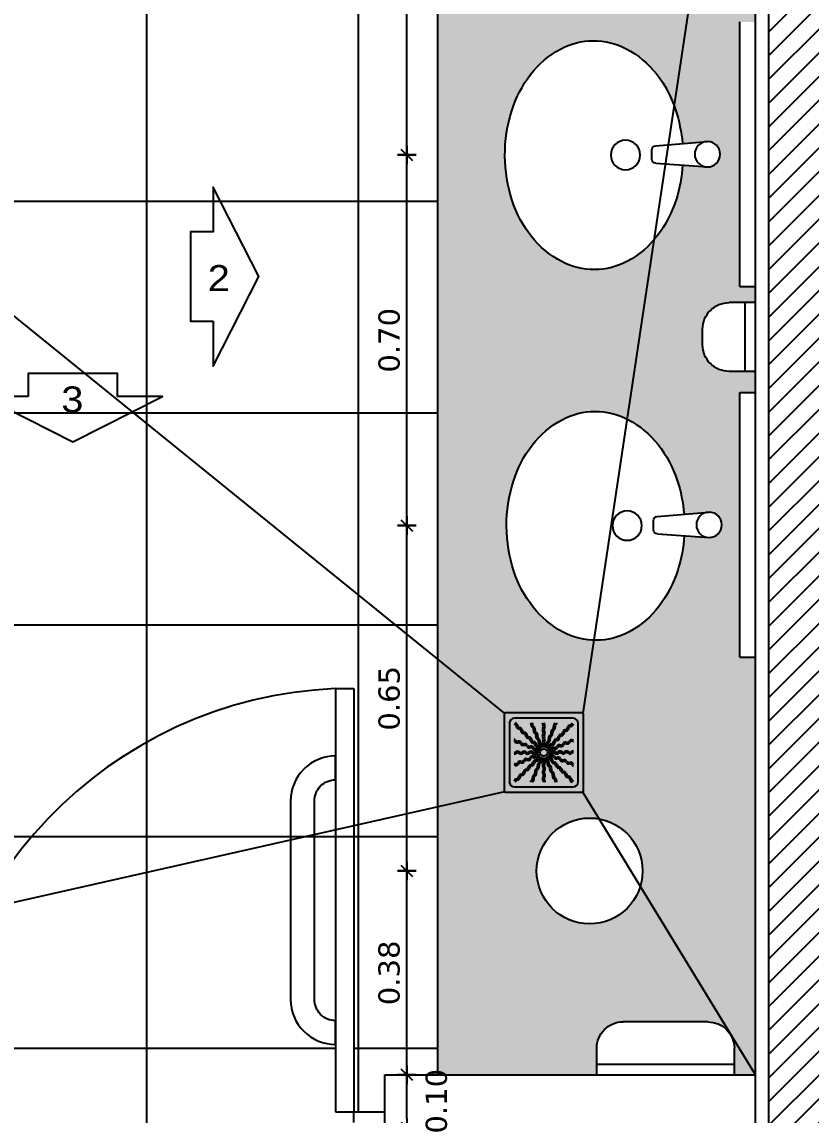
# Model space of a CAD drawing. Extents: x -36 to 357, y 137 to 237.
# Drawn here: x 10.324 to 11.814, y 209.044 to 211.108 of the extents above; entities that cross this region are included whole.
import ezdxf

# ---------------------------------------------------------------- set-up
doc = ezdxf.new("R2010")
doc.units = 0
doc.header["$LTSCALE"] = 0.01
doc.linetypes.add('CONTINU', pattern=[0])
doc.layers.get('0').update_dxf_attribs({"linetype": 'CONTINUOUS'})
doc.layers.get('DEFPOINTS').update_dxf_attribs({"linetype": 'CONTINUOUS'})
for name, color, linetype in [('01', 1, 'CONTINUOUS'), ('252', 252, 'CONTINUOUS'), ('A-ALV', 6, 'CONTINUOUS'), ('A-BARRA', 2, 'CONTINUOUS'), ('A-PAREDE', 5, 'CONTINUOUS'), ('AR-DIV', 3, 'CONTINUOUS'), ('ARQ-BNC-VISTA', 1, 'CONTINUOUS'), ('ARQ-CTA-1_025', 1, 'CONTINUOUS'), ('ARQ-EQP-VISTA', 1, 'CONTINUOUS'), ('ARQ-SMB-1_025', 1, 'CONTINUOUS'), ('ARQ_HAT', 8, 'CONTINUOUS'), ('PAG', 1, 'CONTINUOUS')]:
    doc.layers.add(name, color=color, linetype=linetype)
doc.styles.add('A26', font='arial.ttf', dxfattribs={"height": 0.26})
doc.styles.add('FNDE Texto Cota 0025', font='verdana.ttf', dxfattribs={"height": 0.04})
doc.dimstyles.new('FNDE 1-0025', dxfattribs={"dimscale": 5, "dimtxt": 0.04, "dimasz": 0.0035, "dimexe": 0.15, "dimexo": 0.15, "dimgap": 0.0025, "dimtad": 1, "dimzin": 1, "dimdsep": 46, "dimtxsty": 'FNDE Texto Cota 0025', "dimblk": 'tic', "dimcen": 0.015, "dimdle": 0.15, "dimse1": 1, "dimse2": 1, "dimclrd": 251, "dimclre": 251, "dimclrt": 256, "dimaunit": 1, "dimadec": 3, "dimazin": 0, "dimtfac": 1, "dimtix": 1, "dimtmove": 2, "dimatfit": 3, "dimfxl": 0.15, "dimtvp": 1, "dimtolj": 1, "dimtzin": 0, "dimarcsym": 0})

# ---------------------------------------------------------------- blocks, each defined once
blk = doc.blocks.new('P-LAV1')
at = {"layer": '01', "color": 1}
for p, q in [((-0.0204, -0.1806), (-0.0297, -0.0585)), ((0.021, -0.1806), (0.0303, -0.0585)), ((-0.0104, -0.1898), (0.011, -0.1898))]:
    blk.add_line(p, q, dxfattribs=at)
blk.add_lwpolyline([(-0.0252, -0.1173, 0.059992), (-0.1066, -0.1331, 0.087531), (-0.1914, -0.1779, 0.105501), (-0.2512, -0.2489, 0.123031), (-0.2706, -0.3264, 0.123031), (-0.2512, -0.4039, 0.105501), (-0.1914, -0.4749, 0.087531), (-0.1066, -0.5197, 0.07802), (-0.0004, -0.5364, 0.07802), (0.1058, -0.5197, 0.087531), (0.1907, -0.4749, 0.105501), (0.2505, -0.4039, 0.123031), (0.2698, -0.3264, 0.123031), (0.2505, -0.2489, 0.105501), (0.1907, -0.1779, 0.087531), (0.1058, -0.1331, 0.059024), (0.0258, -0.1174, 0.07802)], format="xyb", dxfattribs=at)
for centre, radius in [((0.0003, -0.0585), 0.03), ((-0.0004, -0.2519), 0.0347)]:
    blk.add_circle(centre, radius, dxfattribs=at)
for centre, start, end in [((-0.0104, -0.1798), 184.3536, 270), ((0.011, -0.1798), 270, 355.6464)]:
    blk.add_arc(centre, 0.01, start, end, dxfattribs=at)
blk = doc.blocks.new('tic')
at = {"color": 251}
for p, q in [((-1, 0), (1, 0)), ((0, -1), (0, 1))]:
    blk.add_line(p, q, dxfattribs=at)
blk.add_line((-0.6, -0.6), (0.6, 0.6))
blk = doc.blocks.new('*D341')
at = {"layer": 'ARQ-CTA-1_025', "color": 251, "lineweight": -2}
blk.add_line((10.1684, 208.8153), (10.9334, 208.8153), dxfattribs=at)
at = {"layer": 'DEFPOINTS', "color": 0}
for p in [(10.1509, 209.0921), (10.9509, 209.0921), (10.9509, 208.8153)]:
    blk.add_point(p, dxfattribs=at)
at = {"layer": 'ARQ-CTA-1_025', "color": 251, "lineweight": -2, "xscale": 0.0175, "yscale": 0.0175, "zscale": 0.0175, "rotation": 180}
blk.add_blockref('tic', (10.1509, 208.8153), dxfattribs=at)
at = {"layer": 'ARQ-CTA-1_025', "color": 251, "lineweight": -2, "xscale": 0.0175, "yscale": 0.0175, "zscale": 0.0175}
blk.add_blockref('tic', (10.9509, 208.8153), dxfattribs=at)
at = {"layer": 'ARQ-CTA-1_025', "insert": (10.5509, 208.8487), "char_height": 0.04, "attachment_point": 5, "style": 'FNDE Texto Cota 0025'}
blk.add_mtext('\\A1;0.80', dxfattribs=at)
blk = doc.blocks.new('*D342')
at = {"layer": 'ARQ-CTA-1_025', "color": 251, "lineweight": -2}
for p, q in [((10.9334, 208.8153), (10.9159, 208.8153)), ((10.9509, 208.8153), (11.0095, 208.8153)), ((11.027, 208.8153), (11.0445, 208.8153))]:
    blk.add_line(p, q, dxfattribs=at)
at = {"layer": 'DEFPOINTS', "color": 0}
for p in [(10.9509, 209.0921), (11.0095, 209.0921), (11.0095, 208.8153)]:
    blk.add_point(p, dxfattribs=at)
at = {"layer": 'ARQ-CTA-1_025', "color": 251, "lineweight": -2, "xscale": 0.0175, "yscale": 0.0175, "zscale": 0.0175}
blk.add_blockref('tic', (10.9509, 208.8153), dxfattribs=at)
at = {"layer": 'ARQ-CTA-1_025', "color": 251, "lineweight": -2, "xscale": 0.0175, "yscale": 0.0175, "zscale": 0.0175, "rotation": 180}
blk.add_blockref('tic', (11.0095, 208.8153), dxfattribs=at)
at = {"layer": 'ARQ-CTA-1_025', "insert": (10.9802, 208.8486), "char_height": 0.04, "attachment_point": 5, "style": 'FNDE Texto Cota 0025'}
blk.add_mtext('\\A1;0.06', dxfattribs=at)
blk = doc.blocks.new('*D343')
at = {"layer": 'ARQ-CTA-1_025', "color": 251, "lineweight": -2}
blk.add_line((11.027, 208.8153), (11.692, 208.8153), dxfattribs=at)
at = {"layer": 'DEFPOINTS', "color": 0}
for p in [(11.0095, 209.0921), (11.7095, 209.0921), (11.7095, 208.8153)]:
    blk.add_point(p, dxfattribs=at)
at = {"layer": 'ARQ-CTA-1_025', "color": 251, "lineweight": -2, "xscale": 0.0175, "yscale": 0.0175, "zscale": 0.0175, "rotation": 180}
blk.add_blockref('tic', (11.0095, 208.8153), dxfattribs=at)
at = {"layer": 'ARQ-CTA-1_025', "color": 251, "lineweight": -2, "xscale": 0.0175, "yscale": 0.0175, "zscale": 0.0175}
blk.add_blockref('tic', (11.7095, 208.8153), dxfattribs=at)
at = {"layer": 'ARQ-CTA-1_025', "insert": (11.3595, 208.8486), "char_height": 0.04, "attachment_point": 5, "style": 'FNDE Texto Cota 0025'}
blk.add_mtext('\\A1;0.70', dxfattribs=at)
blk = doc.blocks.new('*D347')
at = {"layer": 'ARQ-CTA-1_025', "color": 251, "lineweight": -2}
blk.add_line((11.0512, 209.1374), (11.0512, 209.4873), dxfattribs=at)
at = {"layer": 'DEFPOINTS', "color": 0}
for p in [(10.9679, 209.5048), (11.0512, 209.5048), (11.2811, 209.1199)]:
    blk.add_point(p, dxfattribs=at)
at = {"layer": 'ARQ-CTA-1_025', "color": 251, "lineweight": -2, "xscale": 0.0175, "yscale": 0.0175, "zscale": 0.0175}
for p, rotation in [((11.0512, 209.5048), 90), ((11.0512, 209.1199), 270)]:
    blk.add_blockref('tic', p, dxfattribs=dict(at, rotation=rotation))
at = {"layer": 'ARQ-CTA-1_025', "insert": (11.0178, 209.3123), "char_height": 0.04, "attachment_point": 5, "rotation": 90, "style": 'FNDE Texto Cota 0025'}
blk.add_mtext('\\A1;0.38', dxfattribs=at)
blk = doc.blocks.new('*D348')
at = {"layer": 'ARQ-CTA-1_025', "color": 251, "lineweight": -2}
blk.add_line((11.0512, 209.5223), (11.0512, 210.1396), dxfattribs=at)
at = {"layer": 'DEFPOINTS', "color": 0}
for p in [(11.0387, 210.1571), (11.0512, 210.1571), (10.9679, 209.5048)]:
    blk.add_point(p, dxfattribs=at)
at = {"layer": 'ARQ-CTA-1_025', "color": 251, "lineweight": -2, "xscale": 0.0175, "yscale": 0.0175, "zscale": 0.0175}
for p, rotation in [((11.0512, 210.1571), 90), ((11.0512, 209.5048), 270)]:
    blk.add_blockref('tic', p, dxfattribs=dict(at, rotation=rotation))
at = {"layer": 'ARQ-CTA-1_025', "insert": (11.0179, 209.8309), "char_height": 0.04, "attachment_point": 5, "rotation": 90, "style": 'FNDE Texto Cota 0025'}
blk.add_mtext('\\A1;0.65', dxfattribs=at)
blk = doc.blocks.new('*D349')
at = {"layer": 'ARQ-CTA-1_025', "color": 251, "lineweight": -2}
blk.add_line((11.0512, 210.1746), (11.0512, 210.8396), dxfattribs=at)
at = {"layer": 'DEFPOINTS', "color": 0}
for p in [(11.0356, 210.8571), (11.0512, 210.8571), (11.0387, 210.1571)]:
    blk.add_point(p, dxfattribs=at)
at = {"layer": 'ARQ-CTA-1_025', "color": 251, "lineweight": -2, "xscale": 0.0175, "yscale": 0.0175, "zscale": 0.0175}
for p, rotation in [((11.0512, 210.8571), 90), ((11.0512, 210.1571), 270)]:
    blk.add_blockref('tic', p, dxfattribs=dict(at, rotation=rotation))
at = {"layer": 'ARQ-CTA-1_025', "insert": (11.0179, 210.5071), "char_height": 0.04, "attachment_point": 5, "rotation": 90, "style": 'FNDE Texto Cota 0025'}
blk.add_mtext('\\A1;0.70', dxfattribs=at)
blk = doc.blocks.new('*D350')
at = {"layer": 'ARQ-CTA-1_025', "color": 251, "lineweight": -2}
blk.add_line((11.0512, 210.8746), (11.0512, 211.5396), dxfattribs=at)
at = {"layer": 'DEFPOINTS', "color": 0}
for p in [(11.0325, 211.5571), (11.0512, 211.5571), (11.0356, 210.8571)]:
    blk.add_point(p, dxfattribs=at)
at = {"layer": 'ARQ-CTA-1_025', "color": 251, "lineweight": -2, "xscale": 0.0175, "yscale": 0.0175, "zscale": 0.0175}
for p, rotation in [((11.0512, 211.5571), 90), ((11.0512, 210.8571), 270)]:
    blk.add_blockref('tic', p, dxfattribs=dict(at, rotation=rotation))
at = {"layer": 'ARQ-CTA-1_025', "insert": (11.0179, 211.2071), "char_height": 0.04, "attachment_point": 5, "rotation": 90, "style": 'FNDE Texto Cota 0025'}
blk.add_mtext('\\A1;0.70', dxfattribs=at)
blk = doc.blocks.new('*D352')
at = {"layer": 'ARQ-CTA-1_025', "color": 251, "lineweight": -2}
blk.add_line((11.0512, 209.0374), (11.0512, 209.1024), dxfattribs=at)
at = {"layer": 'DEFPOINTS', "color": 0}
for p in [(11.0512, 209.1199), (11.1524, 209.1199), (11.0463, 209.0199)]:
    blk.add_point(p, dxfattribs=at)
at = {"layer": 'ARQ-CTA-1_025', "color": 251, "lineweight": -2, "xscale": 0.0175, "yscale": 0.0175, "zscale": 0.0175}
for p, rotation in [((11.0512, 209.1199), 90), ((11.0512, 209.0199), 270)]:
    blk.add_blockref('tic', p, dxfattribs=dict(at, rotation=rotation))
at = {"layer": 'ARQ-CTA-1_025', "insert": (11.1071, 209.0699), "char_height": 0.04, "attachment_point": 5, "rotation": 90, "style": 'FNDE Texto Cota 0025'}
blk.add_mtext('\\A1;0.10', dxfattribs=at)
blk = doc.blocks.new('A$C7D9E6F90')
at = {"color": 1, "linetype": 'CONTINU'}
for p, q in [((0, 0.1), (0.26, 0.1)), ((0, 0.1), (0, 0.05)), ((0.26, 0.1), (0.26, 0.05)), ((0.21, 0), (0.05, 0))]:
    blk.add_line(p, q, dxfattribs=at)
for centre, start, end in [((0.05, 0.05), 180, 270.042), ((0.21, 0.05), 270, 0)]:
    blk.add_arc(centre, 0.05, start, end, dxfattribs=at)
at = {"layer": 'ARQ_HAT'}
blk.add_line((0, 0.08), (0.26, 0.08), dxfattribs=at)
blk = doc.blocks.new('A$C7E2A7DB0')
at = {"color": 1, "linetype": 'CONTINU'}
for p, q in [((0, 0.1), (0.13, 0.1)), ((0, 0.1), (0, 0.05)), ((0.13, 0.1), (0.13, 0.05))]:
    blk.add_line(p, q, dxfattribs=at)
for centre, start, end in [((0.05, 0.05), 180, 270.042), ((0.08, 0.05), 269.958, 0)]:
    blk.add_arc(centre, 0.05, start, end, dxfattribs=at)
at = {"layer": '01', "ltscale": 10}
blk.add_line((0.05, 0), (0.08, 0), dxfattribs=at)
at = {"layer": 'ARQ_HAT'}
blk.add_line((0, 0.08), (0.13, 0.08), dxfattribs=at)
blk = doc.blocks.new('A$C29B145EC')
at = {"layer": '01', "color": 251, "ltscale": 10}
for p, q in [((0, 0.6883), (0, 0.0117)), ((0.6883, 0.7), (0.0117, 0.7)), ((0.7, 0.0117), (0.7, 0.6883)), ((0.0467, 0.6067), (0.0467, 0.0933)), ((0.6067, 0.6533), (0.0933, 0.6533)), ((0.6533, 0.0933), (0.6533, 0.6067)), ((0.3228, 0.3929), (0.3117, 0.3833)), ((0.3413, 0.4), (0.3274, 0.3954)), ((0.3611, 0.3995), (0.3465, 0.4006)), ((0.3792, 0.3915), (0.3661, 0.3981)), ((0.3929, 0.3772), (0.3833, 0.3883)), ((0.3005, 0.3611), (0.2994, 0.3465)), ((0.3, 0.3413), (0.3046, 0.3274)), ((0.3085, 0.3792), (0.3019, 0.3661)), ((0.3071, 0.3228), (0.3167, 0.3117)), ((0.3208, 0.3085), (0.3339, 0.3019)), ((0.3389, 0.3005), (0.3535, 0.2994)), ((0.3587, 0.3), (0.3726, 0.3046)), ((0.3772, 0.3071), (0.3883, 0.3167)), ((0.3915, 0.3208), (0.3981, 0.3339)), ((0.4, 0.3587), (0.3954, 0.3726)), ((0.3995, 0.3389), (0.4006, 0.3535)), ((0.0117, 0), (0.6883, 0)), ((0.0933, 0.0467), (0.6067, 0.0467))]:
    blk.add_line(p, q, dxfattribs=at)
blk.add_circle((0.35, 0.35), 0.0321, dxfattribs=at)
for centre, radius, start, end in [((0.0117, 0.6883), 0.0117, 90, 180), ((0.6883, 0.6883), 0.0117, 0, 90), ((0.0933, 0.6067), 0.0467, 90, 180), ((0.1003, 0.5997), 0.0117, 178.15805, 180), ((0.0842, 0.576), 0.0245, 45, 79.44028), ((0.1017, 0.6349), 0.0245, 259.28678, 261.81216), ((0.0947, 0.5865), 0.0245, 45, 81.81216), ((0.0842, 0.576), 0.0245, 8.18784, 45), ((0.1326, 0.5832), 0.0245, 188.18784, 225), ((0.0947, 0.5865), 0.0245, 8.18784, 45), ((0.1431, 0.5936), 0.0245, 188.18784, 225), ((0.2609, 0.5946), 0.0245, 165.68784, 202.5), ((0.2134, 0.6065), 0.0245, 345.68784, 11.38853), ((0.2609, 0.5946), 0.0245, 202.5, 239.31216), ((0.2746, 0.6003), 0.0245, 165.68784, 202.5), ((0.2271, 0.6122), 0.0245, 345.68784, 358.02046), ((0.2746, 0.6003), 0.0245, 202.5, 239.31216), ((0.2496, 0.5582), 0.0245, 22.5, 59.31216), ((0.3613, 0.6101), 0.0245, 177.07178, 216.81216), ((0.3221, 0.5807), 0.0245, 0, 36.81216), ((0.3221, 0.5807), 0.0245, 323.18784, 0), ((0.3761, 0.6101), 0.0245, 177.07178, 216.81216), ((0.3369, 0.5807), 0.0245, 0, 36.81216), ((0.3369, 0.5807), 0.0245, 323.18784, 0), ((0.4125, 0.5739), 0.0245, 337.5, 14.31216), ((0.4599, 0.586), 0.0245, 157.5, 194.31216), ((0.4599, 0.586), 0.0245, 120.68784, 157.5), ((0.4348, 0.628), 0.0245, 300.68784, 317.20212), ((0.4737, 0.5803), 0.0245, 157.5, 194.31216), ((0.4737, 0.5803), 0.0245, 120.68784, 157.5), ((0.4485, 0.6223), 0.0245, 300.68784, 333.42235), ((0.5832, 0.5674), 0.0245, 135, 171.81216), ((0.5832, 0.5674), 0.0245, 98.18784, 135), ((0.5936, 0.5569), 0.0245, 98.18784, 135), ((0.576, 0.6158), 0.0245, 278.18784, 315), ((0.5865, 0.6053), 0.0245, 278.18784, 315), ((0.576, 0.6158), 0.0245, 315, 349.44028), ((0.5865, 0.6053), 0.0245, 315, 351.81216), ((0.6067, 0.6067), 0.0467, 0, 90), ((0.1326, 0.5832), 0.0245, 225, 261.81216), ((0.1431, 0.5936), 0.0245, 225, 261.81216), ((0.1256, 0.5347), 0.0245, 45, 81.81216), ((0.1361, 0.5452), 0.0245, 45, 81.81216), ((0.1256, 0.5347), 0.0245, 8.18784, 45), ((0.1741, 0.5419), 0.0245, 188.18784, 225), ((0.1361, 0.5452), 0.0245, 8.18784, 45), ((0.1741, 0.5419), 0.0245, 225, 261.81216), ((0.1846, 0.5524), 0.0245, 188.18784, 225), ((0.1846, 0.5524), 0.0245, 225, 261.81216), ((0.1671, 0.4934), 0.0245, 45, 81.81216), ((0.1776, 0.5039), 0.0245, 45, 81.81216), ((0.1671, 0.4934), 0.0245, 8.18784, 45), ((0.2155, 0.5006), 0.0245, 188.18784, 225), ((0.1776, 0.5039), 0.0245, 8.18784, 45), ((0.2155, 0.5006), 0.0245, 225, 261.81216), ((0.226, 0.5111), 0.0245, 188.18784, 225), ((0.226, 0.5111), 0.0245, 225, 261.81216), ((0.219, 0.4626), 0.0245, 45, 81.81216), ((0.2359, 0.5525), 0.0245, 22.5, 59.31216), ((0.2359, 0.5525), 0.0245, 345.68784, 22.5), ((0.2834, 0.5406), 0.0245, 165.68784, 202.5), ((0.2834, 0.5406), 0.0245, 202.5, 239.31216), ((0.2584, 0.4985), 0.0245, 22.5, 59.31216), ((0.2496, 0.5582), 0.0245, 345.68784, 22.5), ((0.2971, 0.5463), 0.0245, 165.68784, 202.5), ((0.2971, 0.5463), 0.0245, 202.5, 239.31216), ((0.2584, 0.4985), 0.0245, 345.68784, 22.5), ((0.3059, 0.4866), 0.0245, 165.68784, 202.5), ((0.2721, 0.5042), 0.0245, 22.5, 59.31216), ((0.2721, 0.5042), 0.0245, 345.68784, 22.5), ((0.3196, 0.4923), 0.0245, 165.68784, 202.5), ((0.3196, 0.4923), 0.0245, 202.5, 239.31216), ((0.3614, 0.5516), 0.0245, 143.18784, 180), ((0.3614, 0.5516), 0.0245, 180, 216.81216), ((0.3615, 0.4931), 0.0245, 143.18784, 180), ((0.3615, 0.4931), 0.0245, 180, 216.81216), ((0.3222, 0.5222), 0.0245, 0, 36.81216), ((0.3222, 0.5222), 0.0245, 323.18784, 0), ((0.3762, 0.5516), 0.0245, 143.18784, 180), ((0.3762, 0.5516), 0.0245, 180, 216.81216), ((0.3764, 0.4931), 0.0245, 143.18784, 180), ((0.3764, 0.4931), 0.0245, 180, 216.81216), ((0.337, 0.5222), 0.0245, 0, 36.81216), ((0.337, 0.5222), 0.0245, 323.18784, 0), ((0.4154, 0.4778), 0.0245, 157.5, 194.31216), ((0.4154, 0.4778), 0.0245, 120.68784, 157.5), ((0.3902, 0.5198), 0.0245, 300.68784, 337.5), ((0.4291, 0.4721), 0.0245, 120.68784, 157.5), ((0.3902, 0.5198), 0.0245, 337.5, 14.31216), ((0.4377, 0.5319), 0.0245, 157.5, 194.31216), ((0.4377, 0.5319), 0.0245, 120.68784, 157.5), ((0.4039, 0.5141), 0.0245, 300.68784, 337.5), ((0.4125, 0.5739), 0.0245, 300.68784, 337.5), ((0.4039, 0.5141), 0.0245, 337.5, 14.31216), ((0.4514, 0.5262), 0.0245, 157.5, 194.31216), ((0.4514, 0.5262), 0.0245, 120.68784, 157.5), ((0.4262, 0.5682), 0.0245, 300.68784, 337.5), ((0.4262, 0.5682), 0.0245, 337.5, 14.31216), ((0.4521, 0.4915), 0.0245, 315, 351.81216), ((0.5006, 0.4845), 0.0245, 135, 171.81216), ((0.5006, 0.4845), 0.0245, 98.18784, 135), ((0.5111, 0.474), 0.0245, 135, 171.81216), ((0.5111, 0.474), 0.0245, 98.18784, 135), ((0.4934, 0.5329), 0.0245, 278.18784, 315), ((0.5039, 0.5224), 0.0245, 278.18784, 315), ((0.4934, 0.5329), 0.0245, 315, 351.81216), ((0.5419, 0.5259), 0.0245, 135, 171.81216), ((0.5039, 0.5224), 0.0245, 315, 351.81216), ((0.5419, 0.5259), 0.0245, 98.18784, 135), ((0.5524, 0.5154), 0.0245, 135, 171.81216), ((0.5524, 0.5154), 0.0245, 98.18784, 135), ((0.5347, 0.5744), 0.0245, 278.18784, 315), ((0.5452, 0.5639), 0.0245, 278.18784, 315), ((0.5347, 0.5744), 0.0245, 315, 351.81216), ((0.5452, 0.5639), 0.0245, 315, 351.81216), ((0.5936, 0.5569), 0.0245, 135, 171.81216), ((0.0777, 0.4485), 0.0245, 30.68784, 63.42235), ((0.072, 0.4348), 0.0245, 30.68784, 47.20212), ((0.114, 0.4599), 0.0245, 210.68784, 247.5), ((0.1197, 0.4737), 0.0245, 210.68784, 247.5), ((0.114, 0.4599), 0.0245, 247.5, 284.31216), ((0.1197, 0.4737), 0.0245, 247.5, 284.31216), ((0.1261, 0.4125), 0.0245, 67.5, 104.31216), ((0.1318, 0.4262), 0.0245, 67.5, 104.31216), ((0.1261, 0.4125), 0.0245, 30.68784, 67.5), ((0.1318, 0.4262), 0.0245, 30.68784, 67.5), ((0.1681, 0.4377), 0.0245, 210.68784, 247.5), ((0.1738, 0.4514), 0.0245, 210.68784, 247.5), ((0.1681, 0.4377), 0.0245, 247.5, 284.31216), ((0.1738, 0.4514), 0.0245, 247.5, 284.31216), ((0.1802, 0.3902), 0.0245, 67.5, 104.31216), ((0.1859, 0.4039), 0.0245, 67.5, 104.31216), ((0.1802, 0.3902), 0.0245, 30.68784, 67.5), ((0.1859, 0.4039), 0.0245, 30.68784, 67.5), ((0.2222, 0.4154), 0.0245, 210.68784, 247.5), ((0.2279, 0.4291), 0.0245, 210.68784, 247.5), ((0.2085, 0.4521), 0.0245, 45, 81.81216), ((0.2222, 0.4154), 0.0245, 247.5, 284.31216), ((0.2279, 0.4291), 0.0245, 247.5, 284.31216), ((0.2085, 0.4521), 0.0245, 8.18784, 45), ((0.2343, 0.368), 0.0245, 67.5, 104.31216), ((0.257, 0.4593), 0.0245, 188.18784, 225), ((0.24, 0.3817), 0.0245, 67.5, 104.31216), ((0.219, 0.4626), 0.0245, 8.18784, 45), ((0.257, 0.4593), 0.0245, 225, 261.81216), ((0.2675, 0.4698), 0.0245, 188.18784, 225), ((0.2343, 0.368), 0.0245, 30.68784, 67.5), ((0.24, 0.3817), 0.0245, 30.68784, 67.5), ((0.2675, 0.4698), 0.0245, 225, 261.81216), ((0.25, 0.4109), 0.0245, 45, 81.81216), ((0.282, 0.4068), 0.0245, 210.68784, 247.5), ((0.2605, 0.4214), 0.0245, 45, 81.81216), ((0.25, 0.4109), 0.0245, 8.18784, 45), ((0.2984, 0.418), 0.0245, 188.18784, 225), ((0.2605, 0.4214), 0.0245, 8.18784, 45), ((0.2984, 0.418), 0.0245, 225, 261.81216), ((0.3059, 0.4866), 0.0245, 202.5, 239.31216), ((0.3089, 0.4285), 0.0245, 188.18784, 225), ((0.3089, 0.4285), 0.0245, 225, 261.81216), ((0.2809, 0.4445), 0.0245, 22.5, 59.31216), ((0.2915, 0.3696), 0.0245, 45, 81.81216), ((0.2809, 0.4445), 0.0245, 345.68784, 22.5), ((0.3284, 0.4326), 0.0245, 165.68784, 202.5), ((0.3019, 0.3801), 0.0245, 45, 81.81216), ((0.3284, 0.4326), 0.0245, 202.5, 239.31216), ((0.2946, 0.4502), 0.0245, 22.5, 59.31216), ((0.2915, 0.3696), 0.0245, 34.11599, 45), ((0.3034, 0.3905), 0.0245, 22.5, 59.31216), ((0.2946, 0.4502), 0.0245, 345.68784, 22.5), ((0.3421, 0.4383), 0.0245, 165.68784, 202.5), ((0.3019, 0.3801), 0.0245, 31.47071, 45), ((0.3421, 0.4383), 0.0245, 202.5, 239.31216), ((0.3034, 0.3905), 0.0245, 11.61599, 22.5), ((0.3171, 0.3962), 0.0245, 22.5, 59.31216), ((0.3616, 0.4346), 0.0245, 143.18784, 180), ((0.3616, 0.4346), 0.0245, 180, 216.81216), ((0.3171, 0.3962), 0.0245, 8.97071, 22.5), ((0.3223, 0.4637), 0.0245, 0, 36.81216), ((0.3223, 0.4637), 0.0245, 323.18784, 0), ((0.3225, 0.4053), 0.0245, 0, 36.81216), ((0.3225, 0.4053), 0.0245, 349.11599, 0), ((0.3765, 0.4346), 0.0245, 143.18784, 180), ((0.3765, 0.4346), 0.0245, 180, 216.81216), ((0.3372, 0.4637), 0.0245, 0, 36.81216), ((0.3372, 0.4637), 0.0245, 323.18784, 0), ((0.3373, 0.4053), 0.0245, 0, 36.81216), ((0.3373, 0.4053), 0.0245, 346.47071, 0), ((0.3457, 0.4116), 0.0245, 326.61599, 337.5), ((0.3457, 0.4116), 0.0245, 337.5, 14.31216), ((0.3931, 0.4237), 0.0245, 157.5, 194.31216), ((0.3931, 0.4237), 0.0245, 120.68784, 157.5), ((0.3594, 0.4059), 0.0245, 323.97071, 337.5), ((0.368, 0.4657), 0.0245, 300.68784, 337.5), ((0.3594, 0.4059), 0.0245, 337.5, 14.31216), ((0.4068, 0.418), 0.0245, 157.5, 194.31216), ((0.3696, 0.4085), 0.0245, 304.11599, 315), ((0.4068, 0.418), 0.0245, 120.68784, 157.5), ((0.3696, 0.4085), 0.0245, 315, 351.81216), ((0.368, 0.4657), 0.0245, 337.5, 14.31216), ((0.418, 0.4016), 0.0245, 135, 171.81216), ((0.3817, 0.46), 0.0245, 300.68784, 337.5), ((0.3801, 0.3981), 0.0245, 315, 351.81216), ((0.418, 0.4016), 0.0245, 98.18784, 135), ((0.3817, 0.46), 0.0245, 337.5, 14.31216), ((0.4285, 0.3911), 0.0245, 135, 171.81216), ((0.4291, 0.4721), 0.0245, 157.5, 194.31216), ((0.4285, 0.3911), 0.0245, 98.18784, 135), ((0.4326, 0.3716), 0.0245, 112.5, 149.31216), ((0.4109, 0.45), 0.0245, 278.18784, 315), ((0.4326, 0.3716), 0.0245, 75.68784, 112.5), ((0.4214, 0.4395), 0.0245, 278.18784, 315), ((0.4109, 0.45), 0.0245, 315, 351.81216), ((0.4593, 0.443), 0.0245, 135, 171.81216), ((0.4445, 0.4191), 0.0245, 255.68784, 292.5), ((0.4214, 0.4395), 0.0245, 315, 351.81216), ((0.4593, 0.443), 0.0245, 98.18784, 135), ((0.4698, 0.4325), 0.0245, 135, 171.81216), ((0.4698, 0.4325), 0.0245, 98.18784, 135), ((0.4445, 0.4191), 0.0245, 292.5, 329.31216), ((0.4521, 0.4915), 0.0245, 278.18784, 315), ((0.4502, 0.4054), 0.0245, 292.5, 329.31216), ((0.4866, 0.3941), 0.0245, 112.5, 149.31216), ((0.4626, 0.481), 0.0245, 278.18784, 315), ((0.4923, 0.3804), 0.0245, 112.5, 149.31216), ((0.4866, 0.3941), 0.0245, 75.68784, 112.5), ((0.4626, 0.481), 0.0245, 315, 351.81216), ((0.4923, 0.3804), 0.0245, 75.68784, 112.5), ((0.4985, 0.4416), 0.0245, 255.68784, 292.5), ((0.5042, 0.4279), 0.0245, 255.68784, 292.5), ((0.4985, 0.4416), 0.0245, 292.5, 329.31216), ((0.5042, 0.4279), 0.0245, 292.5, 329.31216), ((0.5406, 0.4166), 0.0245, 112.5, 149.31216), ((0.5463, 0.4029), 0.0245, 112.5, 149.31216), ((0.5406, 0.4166), 0.0245, 75.68784, 112.5), ((0.5463, 0.4029), 0.0245, 75.68784, 112.5), ((0.5525, 0.4641), 0.0245, 255.68784, 292.5), ((0.5582, 0.4504), 0.0245, 255.68784, 292.5), ((0.5525, 0.4641), 0.0245, 292.5, 329.31216), ((0.5582, 0.4504), 0.0245, 292.5, 329.31216), ((0.5946, 0.4391), 0.0245, 112.5, 149.31216), ((0.6003, 0.4254), 0.0245, 112.5, 149.31216), ((0.5946, 0.4391), 0.0245, 75.68784, 112.5), ((0.6003, 0.4254), 0.0245, 75.68784, 112.5), ((0.6065, 0.4866), 0.0245, 255.68784, 281.38853), ((0.6122, 0.4729), 0.0245, 255.68784, 268.02046), ((0.0899, 0.3761), 0.0245, 267.07178, 270), ((0.0899, 0.3613), 0.0245, 267.07178, 270), ((0.0899, 0.3761), 0.0245, 270, 306.81216), ((0.0899, 0.3613), 0.0245, 270, 306.81216), ((0.1193, 0.3369), 0.0245, 90, 126.81216), ((0.1193, 0.3221), 0.0245, 90, 126.81216), ((0.1193, 0.3369), 0.0245, 53.18784, 90), ((0.1193, 0.3221), 0.0245, 53.18784, 90), ((0.1484, 0.3762), 0.0245, 233.18784, 270), ((0.1484, 0.3614), 0.0245, 233.18784, 270), ((0.1484, 0.3762), 0.0245, 270, 306.81216), ((0.1484, 0.3614), 0.0245, 270, 306.81216), ((0.1778, 0.337), 0.0245, 90, 126.81216), ((0.1778, 0.3222), 0.0245, 90, 126.81216), ((0.1958, 0.2721), 0.0245, 112.5, 149.31216), ((0.1778, 0.337), 0.0245, 53.18784, 90), ((0.1778, 0.3222), 0.0245, 53.18784, 90), ((0.1958, 0.2721), 0.0245, 75.68784, 112.5), ((0.2069, 0.3764), 0.0245, 233.18784, 270), ((0.2069, 0.3615), 0.0245, 233.18784, 270), ((0.2077, 0.3196), 0.0245, 255.68784, 292.5), ((0.2069, 0.3764), 0.0245, 270, 306.81216), ((0.2069, 0.3615), 0.0245, 270, 306.81216), ((0.2077, 0.3196), 0.0245, 292.5, 329.31216), ((0.2362, 0.3372), 0.0245, 90, 126.81216), ((0.2362, 0.3223), 0.0245, 90, 126.81216), ((0.2134, 0.3059), 0.0245, 292.5, 329.31216), ((0.2498, 0.2946), 0.0245, 112.5, 149.31216), ((0.2555, 0.2809), 0.0245, 112.5, 149.31216), ((0.2362, 0.3372), 0.0245, 53.18784, 90), ((0.2362, 0.3223), 0.0245, 53.18784, 90), ((0.2498, 0.2946), 0.0245, 75.68784, 112.5), ((0.2555, 0.2809), 0.0245, 75.68784, 112.5), ((0.2654, 0.3765), 0.0245, 233.18784, 270), ((0.2654, 0.3616), 0.0245, 233.18784, 270), ((0.2763, 0.3931), 0.0245, 210.68784, 247.5), ((0.2617, 0.3421), 0.0245, 255.68784, 292.5), ((0.2674, 0.3284), 0.0245, 255.68784, 292.5), ((0.2654, 0.3765), 0.0245, 270, 306.81216), ((0.2654, 0.3616), 0.0245, 270, 306.81216), ((0.2763, 0.3931), 0.0245, 247.5, 284.31216), ((0.2617, 0.3421), 0.0245, 292.5, 329.31216), ((0.282, 0.4068), 0.0245, 247.5, 284.31216), ((0.2715, 0.3089), 0.0245, 278.18784, 315), ((0.2674, 0.3284), 0.0245, 292.5, 329.31216), ((0.2947, 0.3373), 0.0245, 90, 126.81216), ((0.2947, 0.3225), 0.0245, 90, 126.81216), ((0.2884, 0.3457), 0.0245, 67.5, 104.31216), ((0.3038, 0.3171), 0.0245, 112.5, 149.31216), ((0.2941, 0.3594), 0.0245, 67.5, 104.31216), ((0.3095, 0.3034), 0.0245, 112.5, 149.31216), ((0.2715, 0.3089), 0.0245, 315, 351.81216), ((0.3038, 0.3171), 0.0245, 98.97071, 112.5), ((0.2947, 0.3373), 0.0245, 76.47071, 90), ((0.2947, 0.3225), 0.0245, 79.11599, 90), ((0.3199, 0.3019), 0.0245, 135, 171.81216), ((0.2884, 0.3457), 0.0245, 56.61599, 67.5), ((0.282, 0.2984), 0.0245, 315, 351.81216), ((0.3095, 0.3034), 0.0245, 101.61599, 112.5), ((0.3199, 0.3019), 0.0245, 121.47071, 135), ((0.2941, 0.3594), 0.0245, 53.97071, 67.5), ((0.3304, 0.2915), 0.0245, 135, 171.81216), ((0.3304, 0.2915), 0.0245, 124.11599, 135), ((0.3406, 0.2941), 0.0245, 157.5, 194.31216), ((0.3406, 0.2941), 0.0245, 143.97071, 157.5), ((0.3543, 0.2884), 0.0245, 157.5, 194.31216), ((0.3543, 0.2884), 0.0245, 146.61599, 157.5), ((0.3627, 0.2947), 0.0245, 166.47071, 180), ((0.3627, 0.2947), 0.0245, 180, 216.81216), ((0.3775, 0.2947), 0.0245, 169.11599, 180), ((0.3775, 0.2947), 0.0245, 180, 216.81216), ((0.3829, 0.3038), 0.0245, 188.97071, 202.5), ((0.3829, 0.3038), 0.0245, 202.5, 239.31216), ((0.3966, 0.3095), 0.0245, 191.61599, 202.5), ((0.3966, 0.3095), 0.0245, 202.5, 239.31216), ((0.3981, 0.3199), 0.0245, 211.47071, 225), ((0.3981, 0.3199), 0.0245, 225, 261.81216), ((0.4085, 0.3304), 0.0245, 214.11599, 225), ((0.4085, 0.3304), 0.0245, 225, 261.81216), ((0.4059, 0.3406), 0.0245, 233.97071, 247.5), ((0.3801, 0.3981), 0.0245, 301.47071, 315), ((0.3911, 0.2715), 0.0245, 45, 81.81216), ((0.3905, 0.3966), 0.0245, 281.61599, 292.5), ((0.4059, 0.3406), 0.0245, 247.5, 284.31216), ((0.4116, 0.3543), 0.0245, 236.61599, 247.5), ((0.4053, 0.3627), 0.0245, 256.47071, 270), ((0.3905, 0.3966), 0.0245, 292.5, 329.31216), ((0.3962, 0.3829), 0.0245, 278.97071, 292.5), ((0.4053, 0.3775), 0.0245, 259.11599, 270), ((0.4116, 0.3543), 0.0245, 247.5, 284.31216), ((0.4016, 0.282), 0.0245, 45, 81.81216), ((0.4053, 0.3775), 0.0245, 270, 306.81216), ((0.4053, 0.3627), 0.0245, 270, 306.81216), ((0.3962, 0.3829), 0.0245, 292.5, 329.31216), ((0.418, 0.2932), 0.0245, 67.5, 104.31216), ((0.4383, 0.3579), 0.0245, 112.5, 149.31216), ((0.4237, 0.3069), 0.0245, 67.5, 104.31216), ((0.4016, 0.282), 0.0245, 8.18784, 45), ((0.4346, 0.3384), 0.0245, 90, 126.81216), ((0.4346, 0.3235), 0.0245, 90, 126.81216), ((0.418, 0.2932), 0.0245, 30.68784, 67.5), ((0.4383, 0.3579), 0.0245, 75.68784, 112.5), ((0.4237, 0.3069), 0.0245, 30.68784, 67.5), ((0.4346, 0.3384), 0.0245, 53.18784, 90), ((0.4346, 0.3235), 0.0245, 53.18784, 90), ((0.46, 0.3183), 0.0245, 210.68784, 247.5), ((0.4502, 0.4054), 0.0245, 255.68784, 292.5), ((0.4657, 0.332), 0.0245, 210.68784, 247.5), ((0.4637, 0.3777), 0.0245, 233.18784, 270), ((0.4637, 0.3628), 0.0245, 233.18784, 270), ((0.46, 0.3183), 0.0245, 247.5, 284.31216), ((0.4657, 0.332), 0.0245, 247.5, 284.31216), ((0.4637, 0.3777), 0.0245, 270, 306.81216), ((0.4637, 0.3628), 0.0245, 270, 306.81216), ((0.4721, 0.2709), 0.0245, 67.5, 104.31216), ((0.4778, 0.2846), 0.0245, 67.5, 104.31216), ((0.4931, 0.3385), 0.0245, 90, 126.81216), ((0.4931, 0.3236), 0.0245, 90, 126.81216), ((0.4721, 0.2709), 0.0245, 30.68784, 67.5), ((0.4778, 0.2846), 0.0245, 30.68784, 67.5), ((0.4931, 0.3385), 0.0245, 53.18784, 90), ((0.4931, 0.3236), 0.0245, 53.18784, 90), ((0.5198, 0.3098), 0.0245, 210.68784, 247.5), ((0.5222, 0.3778), 0.0245, 233.18784, 270), ((0.5222, 0.363), 0.0245, 233.18784, 270), ((0.5222, 0.3778), 0.0245, 270, 306.81216), ((0.5222, 0.363), 0.0245, 270, 306.81216), ((0.5516, 0.3386), 0.0245, 90, 126.81216), ((0.5516, 0.3238), 0.0245, 90, 126.81216), ((0.5516, 0.3386), 0.0245, 53.18784, 90), ((0.5516, 0.3238), 0.0245, 53.18784, 90), ((0.5807, 0.3779), 0.0245, 233.18784, 270), ((0.5807, 0.3631), 0.0245, 233.18784, 270), ((0.5807, 0.3779), 0.0245, 270, 306.81216), ((0.5807, 0.3631), 0.0245, 270, 306.81216), ((0.6101, 0.3387), 0.0245, 90, 126.81216), ((0.6101, 0.3239), 0.0245, 90, 126.81216), ((0.6101, 0.3387), 0.0245, 87.07178, 90), ((0.6101, 0.3239), 0.0245, 87.07178, 90), ((0.0878, 0.2271), 0.0245, 75.68784, 88.02046), ((0.0935, 0.2134), 0.0245, 75.68784, 101.38853), ((0.0997, 0.2746), 0.0245, 255.68784, 292.5), ((0.1054, 0.2609), 0.0245, 255.68784, 292.5), ((0.0997, 0.2746), 0.0245, 292.5, 329.31216), ((0.1054, 0.2609), 0.0245, 292.5, 329.31216), ((0.1418, 0.2496), 0.0245, 112.5, 149.31216), ((0.1475, 0.2359), 0.0245, 112.5, 149.31216), ((0.1418, 0.2496), 0.0245, 75.68784, 112.5), ((0.1475, 0.2359), 0.0245, 75.68784, 112.5), ((0.1537, 0.2971), 0.0245, 255.68784, 292.5), ((0.1594, 0.2834), 0.0245, 255.68784, 292.5), ((0.1537, 0.2971), 0.0245, 292.5, 329.31216), ((0.1594, 0.2834), 0.0245, 292.5, 329.31216), ((0.1961, 0.1776), 0.0245, 135, 171.81216), ((0.1961, 0.1776), 0.0245, 98.18784, 135), ((0.2015, 0.2584), 0.0245, 112.5, 149.31216), ((0.2015, 0.2584), 0.0245, 75.68784, 112.5), ((0.1889, 0.226), 0.0245, 278.18784, 315), ((0.1994, 0.2155), 0.0245, 278.18784, 315), ((0.1889, 0.226), 0.0245, 315, 351.81216), ((0.2134, 0.3059), 0.0245, 255.68784, 292.5), ((0.2374, 0.219), 0.0245, 135, 171.81216), ((0.1994, 0.2155), 0.0245, 315, 351.81216), ((0.2374, 0.219), 0.0245, 98.18784, 135), ((0.2479, 0.2085), 0.0245, 135, 171.81216), ((0.2479, 0.2085), 0.0245, 98.18784, 135), ((0.2302, 0.2675), 0.0245, 278.18784, 315), ((0.2407, 0.257), 0.0245, 278.18784, 315), ((0.2302, 0.2675), 0.0245, 315, 351.81216), ((0.2786, 0.2605), 0.0245, 135, 171.81216), ((0.2407, 0.257), 0.0245, 315, 351.81216), ((0.2786, 0.2605), 0.0245, 98.18784, 135), ((0.2891, 0.25), 0.0245, 135, 171.81216), ((0.2961, 0.1859), 0.0245, 157.5, 194.31216), ((0.2891, 0.25), 0.0245, 98.18784, 135), ((0.2961, 0.1859), 0.0245, 120.68784, 157.5), ((0.2709, 0.2279), 0.0245, 300.68784, 337.5), ((0.282, 0.2984), 0.0245, 278.18784, 315), ((0.3098, 0.1802), 0.0245, 120.68784, 157.5), ((0.2709, 0.2279), 0.0245, 337.5, 14.31216), ((0.3183, 0.24), 0.0245, 157.5, 194.31216), ((0.3183, 0.24), 0.0245, 120.68784, 157.5), ((0.2846, 0.2222), 0.0245, 300.68784, 337.5), ((0.2932, 0.282), 0.0245, 300.68784, 337.5), ((0.2846, 0.2222), 0.0245, 337.5, 14.31216), ((0.332, 0.2343), 0.0245, 157.5, 194.31216), ((0.332, 0.2343), 0.0245, 120.68784, 157.5), ((0.2932, 0.282), 0.0245, 337.5, 14.31216), ((0.3069, 0.2763), 0.0245, 300.68784, 337.5), ((0.3069, 0.2763), 0.0245, 337.5, 14.31216), ((0.3628, 0.2362), 0.0245, 143.18784, 180), ((0.3628, 0.2362), 0.0245, 180, 216.81216), ((0.3235, 0.2654), 0.0245, 0, 36.81216), ((0.3235, 0.2654), 0.0245, 323.18784, 0), ((0.3236, 0.2069), 0.0245, 0, 36.81216), ((0.3236, 0.2069), 0.0245, 323.18784, 0), ((0.3777, 0.2362), 0.0245, 143.18784, 180), ((0.3777, 0.2362), 0.0245, 180, 216.81216), ((0.3384, 0.2654), 0.0245, 0, 36.81216), ((0.3384, 0.2654), 0.0245, 323.18784, 0), ((0.3385, 0.2069), 0.0245, 0, 36.81216), ((0.3385, 0.2069), 0.0245, 323.18784, 0), ((0.3579, 0.2617), 0.0245, 22.5, 59.31216), ((0.3579, 0.2617), 0.0245, 345.68784, 22.5), ((0.4054, 0.2498), 0.0245, 165.68784, 202.5), ((0.4054, 0.2498), 0.0245, 202.5, 239.31216), ((0.3716, 0.2674), 0.0245, 22.5, 59.31216), ((0.3804, 0.2077), 0.0245, 22.5, 59.31216), ((0.3716, 0.2674), 0.0245, 345.68784, 22.5), ((0.4191, 0.2555), 0.0245, 165.68784, 202.5), ((0.4191, 0.2555), 0.0245, 202.5, 239.31216), ((0.3804, 0.2077), 0.0245, 345.68784, 22.5), ((0.4279, 0.1958), 0.0245, 165.68784, 202.5), ((0.3941, 0.2134), 0.0245, 22.5, 59.31216), ((0.3911, 0.2715), 0.0245, 8.18784, 45), ((0.4395, 0.2786), 0.0245, 188.18784, 225), ((0.3941, 0.2134), 0.0245, 345.68784, 22.5), ((0.4416, 0.2015), 0.0245, 165.68784, 202.5), ((0.4395, 0.2786), 0.0245, 225, 261.81216), ((0.45, 0.2891), 0.0245, 188.18784, 225), ((0.45, 0.2891), 0.0245, 225, 261.81216), ((0.4325, 0.2302), 0.0245, 45, 81.81216), ((0.443, 0.2407), 0.0245, 45, 81.81216), ((0.4325, 0.2302), 0.0245, 8.18784, 45), ((0.481, 0.2374), 0.0245, 188.18784, 225), ((0.443, 0.2407), 0.0245, 8.18784, 45), ((0.481, 0.2374), 0.0245, 225, 261.81216), ((0.4915, 0.2479), 0.0245, 188.18784, 225), ((0.4915, 0.2479), 0.0245, 225, 261.81216), ((0.474, 0.1889), 0.0245, 45, 81.81216), ((0.4845, 0.1994), 0.0245, 45, 81.81216), ((0.474, 0.1889), 0.0245, 8.18784, 45), ((0.5141, 0.2961), 0.0245, 210.68784, 247.5), ((0.4845, 0.1994), 0.0245, 8.18784, 45), ((0.5141, 0.2961), 0.0245, 247.5, 284.31216), ((0.5329, 0.2066), 0.0245, 188.18784, 225), ((0.5198, 0.3098), 0.0245, 247.5, 284.31216), ((0.5262, 0.2486), 0.0245, 67.5, 104.31216), ((0.5319, 0.2623), 0.0245, 67.5, 104.31216), ((0.5262, 0.2486), 0.0245, 30.68784, 67.5), ((0.5319, 0.2623), 0.0245, 30.68784, 67.5), ((0.5682, 0.2738), 0.0245, 210.68784, 247.5), ((0.5739, 0.2875), 0.0245, 210.68784, 247.5), ((0.5682, 0.2738), 0.0245, 247.5, 284.31216), ((0.5739, 0.2875), 0.0245, 247.5, 284.31216), ((0.5803, 0.2263), 0.0245, 67.5, 104.31216), ((0.586, 0.2401), 0.0245, 67.5, 104.31216), ((0.5803, 0.2263), 0.0245, 30.68784, 67.5), ((0.586, 0.2401), 0.0245, 30.68784, 67.5), ((0.6223, 0.2515), 0.0245, 210.68784, 243.42235), ((0.628, 0.2652), 0.0245, 210.68784, 227.20212), ((0.0651, 0.1017), 0.0245, 349.28678, 351.81216), ((0.1135, 0.0947), 0.0245, 135, 171.81216), ((0.1135, 0.0947), 0.0245, 98.18784, 135), ((0.124, 0.0842), 0.0245, 135, 169.44028), ((0.124, 0.0842), 0.0245, 98.18784, 135), ((0.1064, 0.1431), 0.0245, 278.18784, 315), ((0.1168, 0.1326), 0.0245, 278.18784, 315), ((0.1064, 0.1431), 0.0245, 315, 351.81216), ((0.1548, 0.1361), 0.0245, 135, 171.81216), ((0.1168, 0.1326), 0.0245, 315, 351.81216), ((0.1548, 0.1361), 0.0245, 98.18784, 135), ((0.1653, 0.1256), 0.0245, 135, 171.81216), ((0.1653, 0.1256), 0.0245, 98.18784, 135), ((0.1476, 0.1846), 0.0245, 278.18784, 315), ((0.1581, 0.1741), 0.0245, 278.18784, 315), ((0.1476, 0.1846), 0.0245, 315, 351.81216), ((0.1581, 0.1741), 0.0245, 315, 351.81216), ((0.2066, 0.1671), 0.0245, 135, 171.81216), ((0.2066, 0.1671), 0.0245, 98.18784, 135), ((0.2515, 0.0777), 0.0245, 120.68784, 153.42235), ((0.2263, 0.1197), 0.0245, 300.68784, 337.5), ((0.2263, 0.1197), 0.0245, 337.5, 14.31216), ((0.2738, 0.1318), 0.0245, 157.5, 194.31216), ((0.2738, 0.1318), 0.0245, 120.68784, 157.5), ((0.2401, 0.114), 0.0245, 300.68784, 337.5), ((0.2486, 0.1738), 0.0245, 300.68784, 337.5), ((0.2401, 0.114), 0.0245, 337.5, 14.31216), ((0.2875, 0.1261), 0.0245, 157.5, 194.31216), ((0.2875, 0.1261), 0.0245, 120.68784, 157.5), ((0.2486, 0.1738), 0.0245, 337.5, 14.31216), ((0.2623, 0.1681), 0.0245, 300.68784, 337.5), ((0.2623, 0.1681), 0.0245, 337.5, 14.31216), ((0.3098, 0.1802), 0.0245, 157.5, 194.31216), ((0.363, 0.1778), 0.0245, 143.18784, 180), ((0.363, 0.1778), 0.0245, 180, 216.81216), ((0.3631, 0.1193), 0.0245, 143.18784, 180), ((0.3631, 0.1193), 0.0245, 180, 216.81216), ((0.3238, 0.1484), 0.0245, 0, 36.81216), ((0.3238, 0.1484), 0.0245, 323.18784, 0), ((0.3239, 0.0899), 0.0245, 0, 36.81216), ((0.3778, 0.1778), 0.0245, 143.18784, 180), ((0.3778, 0.1778), 0.0245, 180, 216.81216), ((0.3779, 0.1193), 0.0245, 143.18784, 180), ((0.3779, 0.1193), 0.0245, 180, 216.81216), ((0.3386, 0.1484), 0.0245, 0, 36.81216), ((0.3386, 0.1484), 0.0245, 323.18784, 0), ((0.3387, 0.0899), 0.0245, 0, 36.81216), ((0.4279, 0.1958), 0.0245, 202.5, 239.31216), ((0.4029, 0.1537), 0.0245, 22.5, 59.31216), ((0.4416, 0.2015), 0.0245, 202.5, 239.31216), ((0.4029, 0.1537), 0.0245, 345.68784, 22.5), ((0.4504, 0.1418), 0.0245, 165.68784, 202.5), ((0.4504, 0.1418), 0.0245, 202.5, 239.31216), ((0.4166, 0.1594), 0.0245, 22.5, 59.31216), ((0.4254, 0.0997), 0.0245, 22.5, 59.31216), ((0.4166, 0.1594), 0.0245, 345.68784, 22.5), ((0.4641, 0.1475), 0.0245, 165.68784, 202.5), ((0.4641, 0.1475), 0.0245, 202.5, 239.31216), ((0.4254, 0.0997), 0.0245, 345.68784, 22.5), ((0.4391, 0.1054), 0.0245, 22.5, 59.31216), ((0.4391, 0.1054), 0.0245, 345.68784, 22.5), ((0.4866, 0.0935), 0.0245, 165.68784, 191.38853), ((0.5224, 0.1961), 0.0245, 188.18784, 225), ((0.5224, 0.1961), 0.0245, 225, 261.81216), ((0.5329, 0.2066), 0.0245, 225, 261.81216), ((0.5154, 0.1476), 0.0245, 45, 81.81216), ((0.5259, 0.1581), 0.0245, 45, 81.81216), ((0.5154, 0.1476), 0.0245, 8.18784, 45), ((0.5639, 0.1548), 0.0245, 188.18784, 225), ((0.5259, 0.1581), 0.0245, 8.18784, 45), ((0.5639, 0.1548), 0.0245, 225, 261.81216), ((0.5744, 0.1653), 0.0245, 188.18784, 225), ((0.5744, 0.1653), 0.0245, 225, 261.81216), ((0.5569, 0.1064), 0.0245, 45, 81.81216), ((0.5674, 0.1168), 0.0245, 45, 81.81216), ((0.5569, 0.1064), 0.0245, 8.18784, 45), ((0.6053, 0.1135), 0.0245, 188.18784, 225), ((0.5674, 0.1168), 0.0245, 8.18784, 45), ((0.6158, 0.124), 0.0245, 188.18784, 225), ((0.6158, 0.124), 0.0245, 225, 259.44028), ((0.0117, 0.0117), 0.0117, 180, 270), ((0.0933, 0.0933), 0.0467, 180, 270), ((0.2652, 0.072), 0.0245, 120.68784, 137.20212), ((0.3239, 0.0899), 0.0245, 357.07178, 0), ((0.3387, 0.0899), 0.0245, 357.07178, 0), ((0.4729, 0.0878), 0.0245, 165.68784, 178.02046), ((0.6053, 0.1135), 0.0245, 225, 261.81216), ((0.5983, 0.0651), 0.0245, 79.28678, 81.81216), ((0.6067, 0.0933), 0.0467, 270, 0), ((0.6883, 0.0117), 0.0117, 270, 0)]:
    blk.add_arc(centre, radius, start, end, dxfattribs=at)

msp = doc.modelspace()

# ---------------------------------------------------------------- hatches: boundary and pattern name
at = {"layer": '01'}
h = msp.add_hatch(dxfattribs=at)
h.set_pattern_fill('ANSI31', color=251, scale=0.01)
h.set_pattern_definition([(45, (-39.017635, 217.541924), (-0.02245064, 0.02245064), [])])
h.paths.add_polyline_path([(11.7345, 211.9949), (11.7345, 207.4949), (11.3345, 207.4949), (11.3345, 207.3949), (12.2345, 207.3949), (12.2345, 207.4949), (11.8345, 207.4949), (11.8345, 211.9949), (12.2345, 211.9949), (12.2345, 212.0949), (11.3345, 212.0949), (11.3345, 211.9949)])
h = msp.add_hatch(dxfattribs=at)
h.set_pattern_fill('AR-SAND', color=251, scale=0.001, angle=180)
h.set_pattern_definition([(217.5, (-9.734647, 4.811986), (0.001600031, -0.048941324), [0, -0.038608, 0, -0.04318, 0, -0.041275]), (187.5, (-9.73465, 4.811986), (-0.044952328, -0.07168251), [0, -0.020828, 0, -0.034798, 0, -0.013335]), (147.5, (-9.703405, 4.811986), (-0.079099237, -0.0001437185), [0, -0.0127, 0, -0.04572, 0, -0.05969]), (137.5, (-9.703405, 4.811986), (-0.076355645, -0.022292932), [0, -0.00635, 0, -0.029972, 0, -0.03429])])
h.paths.add_polyline_path([(11.6595, 210.5783), (11.7095, 210.5783), (11.7095, 210.6085), (11.6795, 210.6085), (11.6795, 211.1085), (11.7095, 211.1085), (11.7095, 211.1483), (11.6595, 211.1483, -0.414214), (11.6095, 211.1983), (11.6095, 211.2283, -0.414213), (11.6595, 211.2783), (11.7095, 211.2783), (11.7095, 211.3085), (11.6795, 211.3085), (11.6795, 211.8085), (11.7095, 211.8085), (11.7095, 211.9699), (11.6695, 211.9699), (11.6695, 211.9199, -0.414214), (11.6195, 211.8699), (11.4595, 211.8699, -0.414214), (11.4095, 211.9199), (11.4095, 211.9699), (11.3095, 211.9699), (11.3095, 211.9699), (11.2795, 211.9699), (11.1095, 211.9699), (11.1095, 209.1199), (11.4095, 209.1199), (11.4095, 209.1699, -0.414214), (11.4595, 209.2199), (11.6195, 209.2199, -0.414214), (11.6695, 209.1699), (11.6695, 209.1199), (11.7095, 209.1199), (11.7095, 209.9085), (11.6795, 209.9085), (11.6795, 210.4085), (11.7095, 210.4085), (11.7095, 210.4483), (11.6595, 210.4483, -0.414214), (11.6095, 210.4983), (11.6095, 210.5283, -0.414213)])
h.paths.add_polyline_path([(11.2864, 210.7032, -0.087531), (11.2502, 210.7709, -0.07802), (11.2363, 210.8558, -0.07802), (11.2492, 210.9408, -0.087531), (11.2847, 211.0089, -0.105501), (11.3412, 211.057, -0.123031), (11.4031, 211.0729, -0.123031), (11.4652, 211.0577, -0.105501), (11.5223, 211.0103, -0.087531), (11.5585, 210.9426, -0.059024), (11.5714, 210.8786), (11.6149, 210.8822, -0.461203), (11.6427, 210.8585, -0.412527), (11.6188, 210.8345), (11.5717, 210.8378, -0.059992), (11.5595, 210.7727, -0.087531), (11.524, 210.7046, -0.105501), (11.4675, 210.6564, -0.123031), (11.4056, 210.6406, -0.123031), (11.3435, 210.6557, -0.105501)], flags=16)
h.paths.add_polyline_path([(11.3443, 210.357, -0.123031), (11.4062, 210.3729, -0.123031), (11.4683, 210.3578, -0.105501), (11.5253, 210.3103, -0.087531), (11.5616, 210.2426, -0.059024), (11.5745, 210.1786), (11.618, 210.1822, -0.461203), (11.6458, 210.1585, -0.412527), (11.6219, 210.1345), (11.5748, 210.1378, -0.059992), (11.5626, 210.0727, -0.087531), (11.5271, 210.0046, -0.105501), (11.4706, 209.9564, -0.123031), (11.4087, 209.9406, -0.123031), (11.3466, 209.9557, -0.105501), (11.2895, 210.0032, -0.087531), (11.2533, 210.0709, -0.07802), (11.2394, 210.1558, -0.07802), (11.2523, 210.2408, -0.087531), (11.2878, 210.3089, -0.105501)], flags=16)
h.paths.add_polyline_path([(11.4362, 210.8571, -1), (11.4918, 210.8571, -1)], flags=0)
h.paths.add_polyline_path([(11.4948, 210.1571, -1), (11.4393, 210.1571, -1)], flags=0)
h.paths.add_polyline_path([(11.3404, 211.3557, -0.105501), (11.2833, 211.4032, -0.087531), (11.2471, 211.4709, -0.07802), (11.2333, 211.5557, -0.07802), (11.2461, 211.6408, -0.087531), (11.2816, 211.7089, -0.105501), (11.3381, 211.757, -0.123031), (11.4, 211.7729, -0.123031), (11.4621, 211.7577, -0.105501), (11.5192, 211.7102, -0.087531), (11.5554, 211.6426, -0.059024), (11.5683, 211.5786), (11.6118, 211.5822, -0.461203), (11.6396, 211.5585, -0.412527), (11.6157, 211.5345), (11.5687, 211.5378, -0.059992), (11.5564, 211.4726, -0.087531), (11.5209, 211.4046, -0.105501), (11.4644, 211.3564, -0.123031), (11.4025, 211.3406, -0.123031)], flags=16)
h.paths.add_polyline_path([(11.4962, 209.5048, -1), (11.2962, 209.5048, -1)], flags=16)
h.paths.add_polyline_path([(11.4331, 211.5571, -1), (11.4887, 211.5571, -1)], flags=0)

# ---------------------------------------------------------------- linework, layer by layer
at = {"layer": '01', "color": 251}
for p, q in [((11.7345, 207.4949), (11.7345, 211.9949)), ((10.8767, 209.5699), (10.9167, 209.5699)), ((10.9509, 209.1699), (11.1095, 209.1699))]:
    msp.add_line(p, q, dxfattribs=at)
at = {"layer": '252', "color": 251}
for p, q in [((10.5595, 211.9698), (10.5595, 207.5199)), ((10.9595, 211.9698), (10.9595, 209.0499)), ((9.8924, 210.7699), (11.1095, 210.7699)), ((8.7926, 210.3699), (11.1095, 210.3699)), ((8.5595, 209.9699), (11.1095, 209.9699)), ((9.1087, 209.5699), (11.1095, 209.5699)), ((10.9509, 209.5699), (11.1095, 209.5699)), ((8.5595, 209.1699), (10.9167, 209.1699))]:
    msp.add_line(p, q, dxfattribs=at)
at = {"layer": 'A-ALV', "color": 253}
for p, q in [((11.2353, 209.8027), (8.5595, 211.9699)), ((11.3839, 209.8027), (11.7095, 211.9699)), ((11.2353, 209.6542), (8.5595, 209.0499)), ((11.7095, 209.1199), (11.3836, 209.6539))]:
    msp.add_line(p, q, dxfattribs=at)
at = {"layer": 'A-BARRA', "color": 2}
msp.add_lwpolyline([(10.8317, 209.262, 0.414214), (10.9167, 209.177), (10.9167, 209.177), (10.9167, 209.222, -0.414214), (10.8767, 209.262), (10.8767, 209.637, -0.414214), (10.9167, 209.677), (10.9167, 209.722), (10.9167, 209.722, 0.414214), (10.8317, 209.637)], format="xyb", close=True, dxfattribs=at)
at = {"layer": 'A-PAREDE'}
msp.add_line((11.7095, 207.5199), (11.7095, 211.9699), dxfattribs=at)
at = {"layer": 'AR-DIV'}
for p, q in [((10.9167, 209.8491), (10.9167, 209.0499)), ((10.9167, 209.8491), (10.9509, 209.8491)), ((10.9509, 209.8491), (10.9509, 209.0499)), ((11.0095, 209.1199), (11.7095, 209.1199)), ((11.0095, 209.0199), (11.0095, 209.1199)), ((10.9167, 209.0499), (10.9509, 209.0499)), ((10.9509, 209.0499), (11.0095, 209.0499)), ((10.9509, 209.0299), (10.9509, 209.0499))]:
    msp.add_line(p, q, dxfattribs=at)
at = {"layer": 'ARQ-BNC-VISTA'}
for p, q in [((11.1095, 209.1199), (11.1095, 211.9699)), ((11.6795, 210.6085), (11.6795, 211.1085)), ((11.6795, 210.6085), (11.7095, 210.6085)), ((11.6795, 209.9085), (11.6795, 210.4085)), ((11.6795, 210.4085), (11.7095, 210.4085)), ((11.6795, 209.9085), (11.7095, 209.9085))]:
    msp.add_line(p, q, dxfattribs=at)
msp.add_circle((11.3962, 209.5048), 0.1, dxfattribs=at)
at = {"layer": 'ARQ-SMB-1_025', "elevation": -2}
for points in [[(10.6855, 210.5429), (10.6855, 210.4584), (10.7716, 210.6274), (10.6855, 210.7965), (10.6855, 210.712), (10.6425, 210.712), (10.6425, 210.5429), (10.6855, 210.5429)], [(10.3361, 210.4011), (10.2516, 210.4011), (10.4207, 210.3151), (10.5897, 210.4011), (10.5052, 210.4011), (10.5052, 210.4441), (10.3361, 210.4441), (10.3361, 210.4011)]]:
    msp.add_lwpolyline(points, dxfattribs=at)
at = {"layer": 'PAG'}
msp.add_arc((10.9509, 209.0499), 0.8, 92.454, 180, dxfattribs=at)

# ---------------------------------------------------------------- block references
at = {"layer": '01', "ltscale": 10, "xscale": -1}
for name, p, rotation in [('A$C7E2A7DB0', (11.6095, 210.4483), 270), ('A$C7D9E6F90', (11.4095, 209.2199), 180)]:
    msp.add_blockref(name, p, dxfattribs=dict(at, rotation=rotation))
at = {"layer": '252', "ltscale": 10, "xscale": 0.2142857142856215, "yscale": 0.2142857142856215, "zscale": 0.2142857142856215}
msp.add_blockref('A$C29B145EC', (11.2346, 209.6534), dxfattribs=at)
at = {"layer": 'ARQ-EQP-VISTA', "extrusion": (0, 0, -1), "xscale": 0.8, "yscale": 0.8, "zscale": -0.8, "rotation": 89.66988605093158}
for p in [(-11.6654, 210.8585), (-11.6685, 210.1585)]:
    msp.add_blockref('P-LAV1', p, dxfattribs=at)

# ---------------------------------------------------------------- texts
at = {"layer": 'ARQ-SMB-1_025', "color": 2, "style": 'A26', "text_generation_flag": 6, "width": 1.1}
for s, p in [('2', (10.6753, 210.6002, -2)), ('3', (10.3988, 210.371, -2))]:
    msp.add_text(s, height=0.0489, rotation=180, dxfattribs=at).set_placement(p)

# ---------------------------------------------------------------- dimensions: what is measured, and where the dimension line sits
at = {"layer": 'ARQ-CTA-1_025'}
for base, p1, p2, picture, middle in [((11.0512, 211.5571), (11.0356, 210.8571), (11.0325, 211.5571), '*D350', (11.0179, 211.2071)), ((11.0512, 210.8571), (11.0387, 210.1571), (11.0356, 210.8571), '*D349', (11.0179, 210.5071)), ((11.0512, 210.1571), (10.9679, 209.5048), (11.0387, 210.1571), '*D348', (11.0179, 209.8309)), ((11.0512, 209.5048), (11.2811, 209.1199), (10.9679, 209.5048), '*D347', (11.0178, 209.3123))]:
    dim = msp.add_linear_dim(base=base, p1=p1, p2=p2, angle=90, dimstyle='FNDE 1-0025', dxfattribs=at)
    dim.commit()
    dim.dimension.update_dxf_attribs({"geometry": picture, "text_midpoint": middle})
dim = msp.add_linear_dim(base=(11.0512, 209.1199), p1=(11.0463, 209.0199), p2=(11.1524, 209.1199), angle=90, dimstyle='FNDE 1-0025', dxfattribs=at)
dim.commit()
dim.dimension.update_dxf_attribs({"geometry": '*D352', "text_midpoint": (11.1071, 209.0699), "dimtype": 160})
for base, p1, p2, picture, middle in [((10.9509, 208.8153), (10.1509, 209.0921), (10.9509, 209.0921), '*D341', (10.5509, 208.8487)), ((11.0095, 208.8153), (10.9509, 209.0921), (11.0095, 209.0921), '*D342', (10.9802, 208.8486)), ((11.7095, 208.8153), (11.0095, 209.0921), (11.7095, 209.0921), '*D343', (11.3595, 208.8486))]:
    dim = msp.add_linear_dim(base=base, p1=p1, p2=p2, dimstyle='FNDE 1-0025', dxfattribs=at)
    dim.commit()
    dim.dimension.update_dxf_attribs({"geometry": picture, "text_midpoint": middle})

doc.saveas('drawing.dxf')
